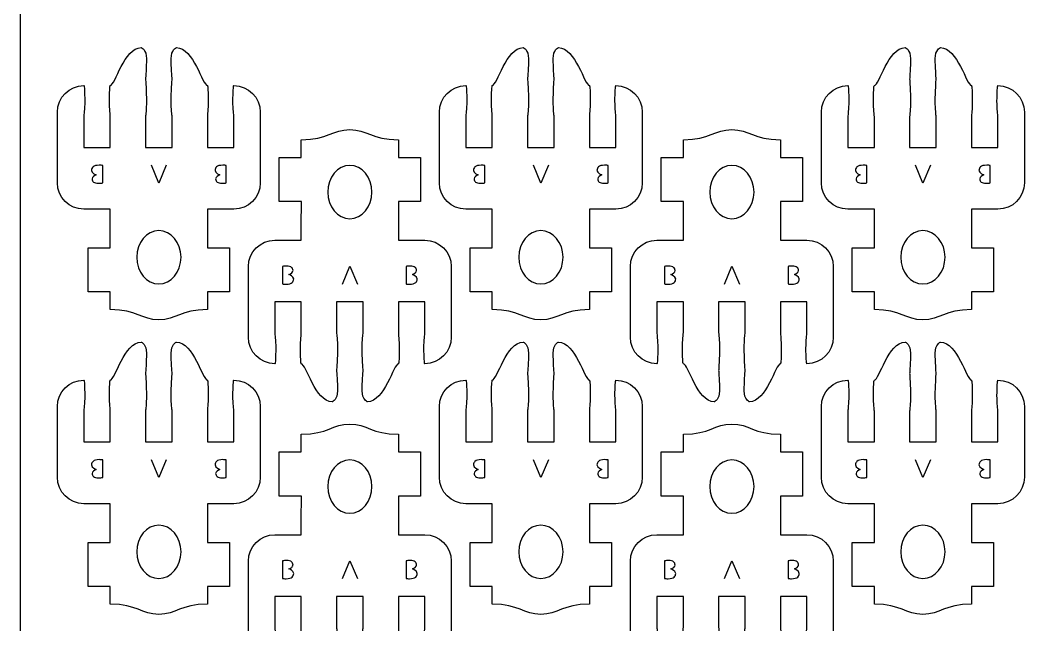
# Model space of a CAD drawing. Extents: x 0 to 300, y 0 to 300.
# Drawn here: x 0 to 114.5, y 50 to 118.5 of the extents above; entities that cross this region are included whole.
import ezdxf

# ---------------------------------------------------------------- set-up
doc = ezdxf.new("R2010")
doc.units = 0
doc.header["$MEASUREMENT"] = 0
doc.layers.add('DEFAULT', color=7, linetype='CONTINUOUS')

msp = doc.modelspace()

# ---------------------------------------------------------------- linework, layer by layer
at = {"layer": 'DEFAULT', "color": 250}
for points in [[(16.56, 102.09), (15.72, 100.07), (14.87, 102.09)], [(59.86, 102.09), (59.02, 100.07), (58.17, 102.09)], [(103.16, 102.09), (102.32, 100.07), (101.47, 102.09)], [(36.52, 88.64), (37.35, 90.66), (38.21, 88.64)], [(79.81, 88.64), (80.65, 90.66), (81.51, 88.64)], [(16.56, 68.72), (15.72, 66.7), (14.87, 68.72)], [(59.86, 68.72), (59.02, 66.7), (58.17, 68.72)], [(103.16, 68.72), (102.32, 66.7), (101.47, 68.72)], [(36.52, 55.27), (37.35, 57.29), (38.21, 55.27)], [(79.81, 55.27), (80.65, 57.29), (81.51, 55.27)]]:
    msp.add_lwpolyline(points, dxfattribs=at)
at = {"layer": 'DEFAULT', "color": 1}
for points, knots in [([(295, 0.1), (198.33, 0.1), (101.67, 0.1), (5, 0.1), (2.25, 0.1), (0, 2.35), (0, 5.1), (0, 101.77), (0, 198.43), (0, 295.1), (0, 297.85), (2.25, 300.1), (5, 300.1), (101.67, 300.1), (198.33, 300.1), (295, 300.1), (297.75, 300.1), (300, 297.85), (300, 295.1), (300, 198.43), (300, 101.77), (300, 5.1), (300, 2.35), (297.75, 0.1), (295, 0.1)], [0, 0, 0, 0, 822.047, 822.047, 822.047, 823.047, 823.047, 823.047, 1645.094, 1645.094, 1645.094, 1646.094, 1646.094, 1646.094, 2468.141, 2468.141, 2468.141, 2469.141, 2469.141, 2469.141, 3291.188, 3291.188, 3291.188, 3292.188, 3292.188, 3292.188, 3292.188]), ([(24.21, 111.12), (24.16, 111.12), (24.11, 110.34), (24.11, 109.37), (24.11, 108.4), (24.21, 107.8), (24.21, 107.62), (24.21, 106.45), (24.21, 105.29), (24.21, 104.12), (23.21, 104.12), (22.21, 104.12), (21.21, 104.12), (21.21, 105.29), (21.21, 106.45), (21.21, 107.62), (21.21, 107.8), (21.31, 108.4), (21.31, 109.37), (21.31, 110.34), (21.27, 111.12), (21.21, 111.12), (20.67, 111.12), (19.65, 115.43), (17.71, 115.43), (17.65, 115.43), (17.11, 115.15), (17.11, 114.18), (17.11, 113.21), (17.21, 112.12), (17.21, 111.87), (17.21, 111.72), (17.11, 110.34), (17.11, 109.37), (17.11, 108.4), (17.21, 107.79), (17.21, 107.62), (17.21, 106.45), (17.21, 105.29), (17.21, 104.12), (16.21, 104.12), (15.21, 104.12), (14.21, 104.12), (14.21, 105.29), (14.21, 106.45), (14.21, 107.62), (14.21, 107.79), (14.31, 108.4), (14.31, 109.37), (14.31, 110.34), (14.21, 111.72), (14.21, 111.87), (14.21, 112.12), (14.31, 113.21), (14.31, 114.18), (14.31, 115.15), (13.77, 115.43), (13.71, 115.43), (11.78, 115.43), (10.75, 111.12), (10.21, 111.12), (10.16, 111.12), (10.11, 110.34), (10.11, 109.37), (10.11, 108.4), (10.21, 107.8), (10.21, 107.62), (10.21, 106.45), (10.21, 105.29), (10.21, 104.12), (9.21, 104.12), (8.21, 104.12), (7.21, 104.12), (7.21, 105.29), (7.21, 106.45), (7.21, 107.62), (7.21, 107.8), (7.31, 108.4), (7.31, 109.37), (7.31, 110.34), (7.27, 111.12), (7.21, 111.12), (5.55, 111.12), (4.21, 109.78), (4.21, 108.12), (4.21, 105.45), (4.21, 102.79), (4.21, 100.12), (4.21, 98.46), (5.55, 97.12), (7.21, 97.12), (8.21, 97.12), (9.21, 97.12), (10.21, 97.12), (10.21, 95.66), (10.21, 94.2), (10.21, 92.74), (9.38, 92.74), (8.55, 92.74), (7.72, 92.74), (7.72, 91.07), (7.72, 89.4), (7.72, 87.74), (8.55, 87.74), (9.38, 87.74), (10.21, 87.74), (10.21, 87.07), (10.21, 86.4), (10.21, 85.74), (13.25, 85.74), (13.74, 84.58), (15.71, 84.58), (17.69, 84.58), (18.17, 85.74), (21.21, 85.74), (21.21, 86.4), (21.21, 87.07), (21.21, 87.74), (22.05, 87.74), (22.88, 87.74), (23.71, 87.74), (23.71, 89.4), (23.71, 91.07), (23.71, 92.74), (22.88, 92.74), (22.04, 92.74), (21.21, 92.74), (21.21, 94.2), (21.21, 95.66), (21.21, 97.12), (22.21, 97.12), (23.21, 97.12), (24.21, 97.12), (25.87, 97.12), (27.21, 98.46), (27.21, 100.12), (27.21, 102.79), (27.21, 105.45), (27.21, 108.12), (27.21, 109.78), (25.87, 111.12), (24.21, 111.12)], [1, 1, 1, 1, 2, 2, 2, 3, 3, 3, 12.92, 12.92, 12.92, 21.42, 21.42, 21.42, 31.34, 31.34, 31.34, 32.34, 32.34, 32.34, 33.34, 33.34, 33.34, 34.34, 34.34, 34.34, 35.34, 35.34, 35.34, 36.34, 36.34, 36.34, 37.34, 37.34, 37.34, 38.34, 38.34, 38.34, 48.26, 48.26, 48.26, 56.76, 56.76, 56.76, 66.68, 66.68, 66.68, 67.68, 67.68, 67.68, 68.68, 68.68, 68.68, 69.68, 69.68, 69.68, 70.68, 70.68, 70.68, 71.68, 71.68, 71.68, 72.68, 72.68, 72.68, 73.68, 73.68, 73.68, 83.6, 83.6, 83.6, 92.11, 92.11, 92.11, 102.03, 102.03, 102.03, 103.03, 103.03, 103.03, 104.03, 104.03, 104.03, 105.03, 105.03, 105.03, 127.709, 127.709, 127.709, 128.709, 128.709, 128.709, 137.219, 137.219, 137.219, 149.649, 149.649, 149.649, 156.729007, 156.729007, 156.729007, 170.909007, 170.909007, 170.909007, 177.989007, 177.989007, 177.989007, 183.659007, 183.659007, 183.659007, 184.659007, 184.659007, 184.659007, 185.659007, 185.659007, 185.659007, 191.329007, 191.329007, 191.329007, 198.419007, 198.419007, 198.419007, 212.589007, 212.589007, 212.589007, 219.689014, 219.689014, 219.689014, 232.099018, 232.099018, 232.099018, 240.599018, 240.599018, 240.599018, 241.599018, 241.599018, 241.599018, 264.27802, 264.27802, 264.27802, 265.27802, 265.27802, 265.27802, 265.27802]), ([(67.51, 111.12), (67.46, 111.12), (67.41, 110.34), (67.41, 109.37), (67.41, 108.4), (67.51, 107.8), (67.51, 107.62), (67.51, 106.45), (67.51, 105.29), (67.51, 104.12), (66.51, 104.12), (65.51, 104.12), (64.51, 104.12), (64.51, 105.29), (64.51, 106.45), (64.51, 107.62), (64.51, 107.8), (64.61, 108.4), (64.61, 109.37), (64.61, 110.34), (64.57, 111.12), (64.51, 111.12), (63.97, 111.12), (62.95, 115.43), (61.01, 115.43), (60.95, 115.43), (60.41, 115.15), (60.41, 114.18), (60.41, 113.21), (60.51, 112.12), (60.51, 111.87), (60.51, 111.72), (60.41, 110.34), (60.41, 109.37), (60.41, 108.4), (60.51, 107.79), (60.51, 107.62), (60.51, 106.45), (60.51, 105.29), (60.51, 104.12), (59.51, 104.12), (58.51, 104.12), (57.51, 104.12), (57.51, 105.29), (57.51, 106.45), (57.51, 107.62), (57.51, 107.79), (57.61, 108.4), (57.61, 109.37), (57.61, 110.34), (57.51, 111.72), (57.51, 111.87), (57.51, 112.12), (57.61, 113.21), (57.61, 114.18), (57.61, 115.15), (57.07, 115.43), (57.01, 115.43), (55.07, 115.43), (54.05, 111.12), (53.51, 111.12), (53.46, 111.12), (53.41, 110.34), (53.41, 109.37), (53.41, 108.4), (53.51, 107.8), (53.51, 107.62), (53.51, 106.45), (53.51, 105.29), (53.51, 104.12), (52.51, 104.12), (51.51, 104.12), (50.51, 104.12), (50.51, 105.29), (50.51, 106.45), (50.51, 107.62), (50.51, 107.8), (50.61, 108.4), (50.61, 109.37), (50.61, 110.34), (50.57, 111.12), (50.51, 111.12), (48.85, 111.12), (47.51, 109.78), (47.51, 108.12), (47.51, 105.45), (47.51, 102.79), (47.51, 100.12), (47.51, 98.46), (48.85, 97.12), (50.51, 97.12), (51.51, 97.12), (52.51, 97.12), (53.51, 97.12), (53.51, 95.66), (53.51, 94.2), (53.51, 92.74), (52.68, 92.74), (51.85, 92.74), (51.01, 92.74), (51.01, 91.07), (51.01, 89.4), (51.01, 87.74), (51.85, 87.74), (52.68, 87.74), (53.51, 87.74), (53.51, 87.07), (53.51, 86.4), (53.51, 85.74), (56.55, 85.74), (57.04, 84.58), (59.01, 84.58), (60.98, 84.58), (61.47, 85.74), (64.51, 85.74), (64.51, 86.4), (64.51, 87.07), (64.51, 87.74), (65.35, 87.74), (66.18, 87.74), (67.01, 87.74), (67.01, 89.4), (67.01, 91.07), (67.01, 92.74), (66.18, 92.74), (65.34, 92.74), (64.51, 92.74), (64.51, 94.2), (64.51, 95.66), (64.51, 97.12), (65.51, 97.12), (66.51, 97.12), (67.51, 97.12), (69.17, 97.12), (70.51, 98.46), (70.51, 100.12), (70.51, 102.79), (70.51, 105.45), (70.51, 108.12), (70.51, 109.78), (69.17, 111.12), (67.51, 111.12)], [1, 1, 1, 1, 2, 2, 2, 3, 3, 3, 12.92, 12.92, 12.92, 21.42, 21.42, 21.42, 31.34, 31.34, 31.34, 32.34, 32.34, 32.34, 33.34, 33.34, 33.34, 34.34, 34.34, 34.34, 35.34, 35.34, 35.34, 36.34, 36.34, 36.34, 37.34, 37.34, 37.34, 38.34, 38.34, 38.34, 48.26, 48.26, 48.26, 56.76, 56.76, 56.76, 66.68, 66.68, 66.68, 67.68, 67.68, 67.68, 68.68, 68.68, 68.68, 69.68, 69.68, 69.68, 70.68, 70.68, 70.68, 71.68, 71.68, 71.68, 72.68, 72.68, 72.68, 73.68, 73.68, 73.68, 83.6, 83.6, 83.6, 92.11, 92.11, 92.11, 102.03, 102.03, 102.03, 103.03, 103.03, 103.03, 104.03, 104.03, 104.03, 105.03, 105.03, 105.03, 127.709, 127.709, 127.709, 128.709, 128.709, 128.709, 137.219, 137.219, 137.219, 149.649, 149.649, 149.649, 156.729007, 156.729007, 156.729007, 170.909007, 170.909007, 170.909007, 177.989007, 177.989007, 177.989007, 183.659007, 183.659007, 183.659007, 184.659007, 184.659007, 184.659007, 185.659007, 185.659007, 185.659007, 191.329007, 191.329007, 191.329007, 198.419007, 198.419007, 198.419007, 212.589007, 212.589007, 212.589007, 219.689014, 219.689014, 219.689014, 232.099018, 232.099018, 232.099018, 240.599018, 240.599018, 240.599018, 241.599018, 241.599018, 241.599018, 264.27802, 264.27802, 264.27802, 265.27802, 265.27802, 265.27802, 265.27802]), ([(110.81, 111.12), (110.76, 111.12), (110.71, 110.34), (110.71, 109.37), (110.71, 108.4), (110.81, 107.8), (110.81, 107.62), (110.81, 106.45), (110.81, 105.29), (110.81, 104.12), (109.81, 104.12), (108.81, 104.12), (107.81, 104.12), (107.81, 105.29), (107.81, 106.45), (107.81, 107.62), (107.81, 107.8), (107.91, 108.4), (107.91, 109.37), (107.91, 110.34), (107.87, 111.12), (107.81, 111.12), (107.27, 111.12), (106.24, 115.43), (104.31, 115.43), (104.25, 115.43), (103.71, 115.15), (103.71, 114.18), (103.71, 113.21), (103.81, 112.12), (103.81, 111.87), (103.81, 111.72), (103.71, 110.34), (103.71, 109.37), (103.71, 108.4), (103.81, 107.79), (103.81, 107.62), (103.81, 106.45), (103.81, 105.29), (103.81, 104.12), (102.81, 104.12), (101.81, 104.12), (100.81, 104.12), (100.81, 105.29), (100.81, 106.45), (100.81, 107.62), (100.81, 107.79), (100.91, 108.4), (100.91, 109.37), (100.91, 110.34), (100.81, 111.72), (100.81, 111.87), (100.81, 112.12), (100.91, 113.21), (100.91, 114.18), (100.91, 115.15), (100.37, 115.43), (100.31, 115.43), (98.37, 115.43), (97.35, 111.12), (96.81, 111.12), (96.75, 111.12), (96.71, 110.34), (96.71, 109.37), (96.71, 108.4), (96.81, 107.8), (96.81, 107.62), (96.81, 106.45), (96.81, 105.29), (96.81, 104.12), (95.81, 104.12), (94.81, 104.12), (93.81, 104.12), (93.81, 105.29), (93.81, 106.45), (93.81, 107.62), (93.81, 107.8), (93.91, 108.4), (93.91, 109.37), (93.91, 110.34), (93.86, 111.12), (93.81, 111.12), (92.15, 111.12), (90.81, 109.78), (90.81, 108.12), (90.81, 105.45), (90.81, 102.79), (90.81, 100.12), (90.81, 98.46), (92.15, 97.12), (93.81, 97.12), (94.81, 97.12), (95.81, 97.12), (96.81, 97.12), (96.81, 95.66), (96.81, 94.2), (96.81, 92.74), (95.98, 92.74), (95.15, 92.74), (94.31, 92.74), (94.31, 91.07), (94.31, 89.4), (94.31, 87.74), (95.15, 87.74), (95.98, 87.74), (96.81, 87.74), (96.81, 87.07), (96.81, 86.4), (96.81, 85.74), (99.85, 85.74), (100.34, 84.58), (102.31, 84.58), (104.28, 84.58), (104.77, 85.74), (107.81, 85.74), (107.81, 86.4), (107.81, 87.07), (107.81, 87.74), (108.64, 87.74), (109.48, 87.74), (110.31, 87.74), (110.31, 89.4), (110.31, 91.07), (110.31, 92.74), (109.48, 92.74), (108.64, 92.74), (107.81, 92.74), (107.81, 94.2), (107.81, 95.66), (107.81, 97.12), (108.81, 97.12), (109.81, 97.12), (110.81, 97.12), (112.47, 97.12), (113.81, 98.46), (113.81, 100.12), (113.81, 102.79), (113.81, 105.45), (113.81, 108.12), (113.81, 109.78), (112.47, 111.12), (110.81, 111.12)], [1, 1, 1, 1, 2, 2, 2, 3, 3, 3, 12.92, 12.92, 12.92, 21.42, 21.42, 21.42, 31.34, 31.34, 31.34, 32.34, 32.34, 32.34, 33.34, 33.34, 33.34, 34.34, 34.34, 34.34, 35.34, 35.34, 35.34, 36.34, 36.34, 36.34, 37.34, 37.34, 37.34, 38.34, 38.34, 38.34, 48.26, 48.26, 48.26, 56.76, 56.76, 56.76, 66.68, 66.68, 66.68, 67.68, 67.68, 67.68, 68.68, 68.68, 68.68, 69.68, 69.68, 69.68, 70.68, 70.68, 70.68, 71.68, 71.68, 71.68, 72.68, 72.68, 72.68, 73.68, 73.68, 73.68, 83.6, 83.6, 83.6, 92.11, 92.11, 92.11, 102.03, 102.03, 102.03, 103.03, 103.03, 103.03, 104.03, 104.03, 104.03, 105.03, 105.03, 105.03, 127.709, 127.709, 127.709, 128.709, 128.709, 128.709, 137.219, 137.219, 137.219, 149.649, 149.649, 149.649, 156.729007, 156.729007, 156.729007, 170.909007, 170.909007, 170.909007, 177.989007, 177.989007, 177.989007, 183.659007, 183.659007, 183.659007, 184.659007, 184.659007, 184.659007, 185.659007, 185.659007, 185.659007, 191.329007, 191.329007, 191.329007, 198.419007, 198.419007, 198.419007, 212.589007, 212.589007, 212.589007, 219.689014, 219.689014, 219.689014, 232.099018, 232.099018, 232.099018, 240.599018, 240.599018, 240.599018, 241.599018, 241.599018, 241.599018, 264.27802, 264.27802, 264.27802, 265.27802, 265.27802, 265.27802, 265.27802]), ([(28.86, 79.61), (28.92, 79.61), (28.96, 80.39), (28.96, 81.36), (28.96, 82.33), (28.86, 82.93), (28.86, 83.11), (28.86, 84.28), (28.86, 85.44), (28.86, 86.61), (29.86, 86.61), (30.86, 86.61), (31.86, 86.61), (31.86, 85.44), (31.86, 84.28), (31.86, 83.11), (31.86, 82.93), (31.76, 82.33), (31.76, 81.36), (31.76, 80.39), (31.81, 79.61), (31.86, 79.61), (32.41, 79.61), (33.43, 75.29), (35.37, 75.29), (35.42, 75.29), (35.96, 75.58), (35.96, 76.55), (35.96, 77.51), (35.86, 78.61), (35.86, 78.86), (35.86, 79), (35.96, 80.39), (35.96, 81.36), (35.96, 82.33), (35.86, 82.94), (35.86, 83.11), (35.86, 84.28), (35.86, 85.44), (35.86, 86.61), (36.86, 86.61), (37.86, 86.61), (38.86, 86.61), (38.86, 85.44), (38.86, 84.28), (38.86, 83.11), (38.86, 82.94), (38.76, 82.33), (38.76, 81.36), (38.76, 80.39), (38.86, 79), (38.86, 78.86), (38.86, 78.61), (38.76, 77.51), (38.76, 76.55), (38.76, 75.58), (39.31, 75.29), (39.36, 75.29), (41.3, 75.29), (42.32, 79.61), (42.86, 79.61), (42.92, 79.61), (42.96, 80.39), (42.96, 81.36), (42.96, 82.33), (42.86, 82.93), (42.86, 83.11), (42.86, 84.28), (42.86, 85.44), (42.86, 86.61), (43.86, 86.61), (44.86, 86.61), (45.86, 86.61), (45.86, 85.44), (45.86, 84.28), (45.86, 83.11), (45.86, 82.93), (45.76, 82.33), (45.76, 81.36), (45.76, 80.39), (45.81, 79.61), (45.86, 79.61), (47.52, 79.61), (48.86, 80.95), (48.86, 82.61), (48.86, 85.27), (48.86, 87.94), (48.86, 90.61), (48.86, 92.27), (47.52, 93.61), (45.86, 93.61), (44.86, 93.61), (43.86, 93.61), (42.86, 93.61), (42.86, 95.07), (42.86, 96.53), (42.86, 97.99), (43.69, 97.99), (44.53, 97.99), (45.36, 97.99), (45.36, 99.66), (45.36, 101.32), (45.36, 102.99), (44.53, 102.99), (43.69, 102.99), (42.86, 102.99), (42.86, 103.66), (42.86, 104.32), (42.86, 104.99), (39.82, 104.99), (39.33, 106.14), (37.36, 106.14), (35.39, 106.14), (34.9, 104.99), (31.86, 104.99), (31.86, 104.32), (31.86, 103.66), (31.86, 102.99), (31.03, 102.99), (30.2, 102.99), (29.36, 102.99), (29.36, 101.32), (29.36, 99.66), (29.36, 97.99), (30.2, 97.99), (31.03, 97.99), (31.87, 97.99), (31.86, 96.53), (31.86, 95.07), (31.86, 93.61), (30.86, 93.61), (29.86, 93.61), (28.86, 93.61), (27.21, 93.61), (25.87, 92.27), (25.87, 90.61), (25.86, 87.94), (25.86, 85.27), (25.86, 82.61), (25.86, 80.95), (27.21, 79.61), (28.86, 79.61)], [1, 1, 1, 1, 2, 2, 2, 3, 3, 3, 12.92, 12.92, 12.92, 21.42, 21.42, 21.42, 31.34, 31.34, 31.34, 32.34, 32.34, 32.34, 33.34, 33.34, 33.34, 34.34, 34.34, 34.34, 35.34, 35.34, 35.34, 36.34, 36.34, 36.34, 37.34, 37.34, 37.34, 38.34, 38.34, 38.34, 48.26, 48.26, 48.26, 56.76, 56.76, 56.76, 66.68, 66.68, 66.68, 67.68, 67.68, 67.68, 68.68, 68.68, 68.68, 69.68, 69.68, 69.68, 70.68, 70.68, 70.68, 71.68, 71.68, 71.68, 72.68, 72.68, 72.68, 73.68, 73.68, 73.68, 83.6, 83.6, 83.6, 92.11, 92.11, 92.11, 102.03, 102.03, 102.03, 103.03, 103.03, 103.03, 104.03, 104.03, 104.03, 105.03, 105.03, 105.03, 127.71, 127.71, 127.71, 128.71, 128.71, 128.71, 137.22, 137.22, 137.22, 149.65, 149.65, 149.65, 156.730007, 156.730007, 156.730007, 170.910007, 170.910007, 170.910007, 177.990007, 177.990007, 177.990007, 183.660007, 183.660007, 183.660007, 184.660007, 184.660007, 184.660007, 185.660007, 185.660007, 185.660007, 191.330007, 191.330007, 191.330007, 198.420007, 198.420007, 198.420007, 212.590007, 212.590007, 212.590007, 219.690014, 219.690014, 219.690014, 232.100018, 232.100018, 232.100018, 240.600018, 240.600018, 240.600018, 241.600018, 241.600018, 241.600018, 264.28002, 264.28002, 264.28002, 265.28002, 265.28002, 265.28002, 265.28002]), ([(72.16, 79.61), (72.22, 79.61), (72.26, 80.39), (72.26, 81.36), (72.26, 82.33), (72.16, 82.93), (72.16, 83.11), (72.16, 84.28), (72.16, 85.44), (72.16, 86.61), (73.16, 86.61), (74.16, 86.61), (75.16, 86.61), (75.16, 85.44), (75.16, 84.28), (75.16, 83.11), (75.16, 82.93), (75.06, 82.33), (75.06, 81.36), (75.06, 80.39), (75.1, 79.61), (75.16, 79.61), (75.7, 79.61), (76.73, 75.29), (78.66, 75.29), (78.72, 75.29), (79.26, 75.58), (79.26, 76.55), (79.26, 77.51), (79.16, 78.61), (79.16, 78.86), (79.16, 79), (79.26, 80.39), (79.26, 81.36), (79.26, 82.33), (79.16, 82.94), (79.16, 83.11), (79.16, 84.28), (79.16, 85.44), (79.16, 86.61), (80.16, 86.61), (81.16, 86.61), (82.16, 86.61), (82.16, 85.44), (82.16, 84.28), (82.16, 83.11), (82.16, 82.94), (82.06, 82.33), (82.06, 81.36), (82.06, 80.39), (82.16, 79), (82.16, 78.86), (82.16, 78.61), (82.06, 77.51), (82.06, 76.55), (82.06, 75.58), (82.6, 75.29), (82.66, 75.29), (84.6, 75.29), (85.62, 79.61), (86.16, 79.61), (86.22, 79.61), (86.26, 80.39), (86.26, 81.36), (86.26, 82.33), (86.16, 82.93), (86.16, 83.11), (86.16, 84.28), (86.16, 85.44), (86.16, 86.61), (87.16, 86.61), (88.16, 86.61), (89.16, 86.61), (89.16, 85.44), (89.16, 84.28), (89.16, 83.11), (89.16, 82.93), (89.06, 82.33), (89.06, 81.36), (89.06, 80.39), (89.11, 79.61), (89.16, 79.61), (90.82, 79.61), (92.16, 80.95), (92.16, 82.61), (92.16, 85.27), (92.16, 87.94), (92.16, 90.61), (92.16, 92.27), (90.82, 93.61), (89.16, 93.61), (88.16, 93.61), (87.16, 93.61), (86.16, 93.61), (86.16, 95.07), (86.16, 96.53), (86.16, 97.99), (86.99, 97.99), (87.83, 97.99), (88.66, 97.99), (88.66, 99.66), (88.66, 101.32), (88.66, 102.99), (87.83, 102.99), (86.99, 102.99), (86.16, 102.99), (86.16, 103.66), (86.16, 104.32), (86.16, 104.99), (83.12, 104.99), (82.63, 106.14), (80.66, 106.14), (78.69, 106.14), (78.2, 104.99), (75.16, 104.99), (75.16, 104.32), (75.16, 103.66), (75.16, 102.99), (74.33, 102.99), (73.49, 102.99), (72.66, 102.99), (72.66, 101.32), (72.66, 99.66), (72.66, 97.99), (73.49, 97.99), (74.33, 97.99), (75.16, 97.99), (75.16, 96.53), (75.16, 95.07), (75.16, 93.61), (74.16, 93.61), (73.16, 93.61), (72.16, 93.61), (70.5, 93.61), (69.16, 92.27), (69.16, 90.61), (69.16, 87.94), (69.16, 85.27), (69.16, 82.61), (69.16, 80.95), (70.5, 79.61), (72.16, 79.61)], [1, 1, 1, 1, 2, 2, 2, 3, 3, 3, 12.92, 12.92, 12.92, 21.42, 21.42, 21.42, 31.34, 31.34, 31.34, 32.34, 32.34, 32.34, 33.34, 33.34, 33.34, 34.34, 34.34, 34.34, 35.34, 35.34, 35.34, 36.34, 36.34, 36.34, 37.34, 37.34, 37.34, 38.34, 38.34, 38.34, 48.26, 48.26, 48.26, 56.76, 56.76, 56.76, 66.68, 66.68, 66.68, 67.68, 67.68, 67.68, 68.68, 68.68, 68.68, 69.68, 69.68, 69.68, 70.68, 70.68, 70.68, 71.68, 71.68, 71.68, 72.68, 72.68, 72.68, 73.68, 73.68, 73.68, 83.6, 83.6, 83.6, 92.11, 92.11, 92.11, 102.03, 102.03, 102.03, 103.03, 103.03, 103.03, 104.03, 104.03, 104.03, 105.03, 105.03, 105.03, 127.71, 127.71, 127.71, 128.71, 128.71, 128.71, 137.22, 137.22, 137.22, 149.65, 149.65, 149.65, 156.730007, 156.730007, 156.730007, 170.910007, 170.910007, 170.910007, 177.990007, 177.990007, 177.990007, 183.660007, 183.660007, 183.660007, 184.660007, 184.660007, 184.660007, 185.660007, 185.660007, 185.660007, 191.330007, 191.330007, 191.330007, 198.420007, 198.420007, 198.420007, 212.590007, 212.590007, 212.590007, 219.690014, 219.690014, 219.690014, 232.100018, 232.100018, 232.100018, 240.600018, 240.600018, 240.600018, 241.600018, 241.600018, 241.600018, 264.28002, 264.28002, 264.28002, 265.28002, 265.28002, 265.28002, 265.28002]), ([(37.36, 102.08), (38.75, 102.08), (39.87, 100.73), (39.87, 99.06), (39.87, 97.39), (38.75, 96.04), (37.36, 96.04), (35.97, 96.04), (34.85, 97.39), (34.85, 99.06), (34.85, 100.73), (35.97, 102.08), (37.36, 102.08)], [1, 1, 1, 1, 2, 2, 2, 3, 3, 3, 4, 4, 4, 5, 5, 5, 5]), ([(80.66, 102.08), (82.05, 102.08), (83.17, 100.73), (83.17, 99.06), (83.17, 97.39), (82.05, 96.04), (80.66, 96.04), (79.27, 96.04), (78.15, 97.39), (78.15, 99.06), (78.15, 100.73), (79.27, 102.08), (80.66, 102.08)], [1, 1, 1, 1, 2, 2, 2, 3, 3, 3, 4, 4, 4, 5, 5, 5, 5]), ([(15.71, 88.65), (14.33, 88.65), (13.2, 90), (13.2, 91.67), (13.2, 93.34), (14.33, 94.69), (15.71, 94.69), (17.1, 94.69), (18.23, 93.34), (18.23, 91.67), (18.23, 90), (17.1, 88.65), (15.71, 88.65)], [1, 1, 1, 1, 2, 2, 2, 3, 3, 3, 4, 4, 4, 5, 5, 5, 5]), ([(59.01, 88.65), (57.63, 88.65), (56.5, 90), (56.5, 91.67), (56.5, 93.34), (57.63, 94.69), (59.01, 94.69), (60.4, 94.69), (61.53, 93.34), (61.53, 91.67), (61.53, 90), (60.4, 88.65), (59.01, 88.65)], [1, 1, 1, 1, 2, 2, 2, 3, 3, 3, 4, 4, 4, 5, 5, 5, 5]), ([(102.31, 88.65), (100.92, 88.65), (99.8, 90), (99.8, 91.67), (99.8, 93.34), (100.92, 94.69), (102.31, 94.69), (103.7, 94.69), (104.83, 93.34), (104.83, 91.67), (104.83, 90), (103.7, 88.65), (102.31, 88.65)], [1, 1, 1, 1, 2, 2, 2, 3, 3, 3, 4, 4, 4, 5, 5, 5, 5]), ([(24.21, 77.75), (24.16, 77.75), (24.11, 76.97), (24.11, 76), (24.11, 75.03), (24.21, 74.43), (24.21, 74.25), (24.21, 73.08), (24.21, 71.92), (24.21, 70.75), (23.21, 70.75), (22.21, 70.75), (21.21, 70.75), (21.21, 71.92), (21.21, 73.08), (21.21, 74.25), (21.21, 74.43), (21.31, 75.03), (21.31, 76), (21.31, 76.97), (21.27, 77.75), (21.21, 77.75), (20.67, 77.75), (19.65, 82.06), (17.71, 82.06), (17.65, 82.06), (17.11, 81.78), (17.11, 80.81), (17.11, 79.85), (17.21, 78.75), (17.21, 78.5), (17.21, 78.36), (17.11, 76.97), (17.11, 76), (17.11, 75.03), (17.21, 74.42), (17.21, 74.25), (17.21, 73.08), (17.21, 71.92), (17.21, 70.75), (16.21, 70.75), (15.21, 70.75), (14.21, 70.75), (14.21, 71.92), (14.21, 73.08), (14.21, 74.25), (14.21, 74.42), (14.31, 75.03), (14.31, 76), (14.31, 76.97), (14.21, 78.36), (14.21, 78.5), (14.21, 78.75), (14.31, 79.85), (14.31, 80.81), (14.31, 81.78), (13.77, 82.06), (13.71, 82.06), (11.78, 82.06), (10.75, 77.75), (10.21, 77.75), (10.16, 77.75), (10.11, 76.97), (10.11, 76), (10.11, 75.03), (10.21, 74.43), (10.21, 74.25), (10.21, 73.08), (10.21, 71.92), (10.21, 70.75), (9.21, 70.75), (8.21, 70.75), (7.21, 70.75), (7.21, 71.92), (7.21, 73.08), (7.21, 74.25), (7.21, 74.43), (7.31, 75.03), (7.31, 76), (7.31, 76.97), (7.27, 77.75), (7.21, 77.75), (5.55, 77.75), (4.21, 76.41), (4.21, 74.75), (4.21, 72.08), (4.21, 69.42), (4.21, 66.75), (4.21, 65.09), (5.55, 63.75), (7.21, 63.75), (8.21, 63.75), (9.21, 63.75), (10.21, 63.75), (10.21, 62.29), (10.21, 60.83), (10.21, 59.37), (9.38, 59.37), (8.55, 59.37), (7.72, 59.37), (7.72, 57.7), (7.72, 56.04), (7.72, 54.37), (8.55, 54.37), (9.38, 54.37), (10.21, 54.37), (10.21, 53.7), (10.21, 53.03), (10.21, 52.37), (13.25, 52.37), (13.74, 51.21), (15.71, 51.21), (17.69, 51.21), (18.17, 52.37), (21.21, 52.37), (21.21, 53.03), (21.21, 53.7), (21.21, 54.37), (22.05, 54.37), (22.88, 54.37), (23.71, 54.37), (23.71, 56.03), (23.71, 57.7), (23.71, 59.37), (22.88, 59.37), (22.04, 59.37), (21.21, 59.37), (21.21, 60.83), (21.21, 62.29), (21.21, 63.75), (22.21, 63.75), (23.21, 63.75), (24.21, 63.75), (25.87, 63.75), (27.21, 65.09), (27.21, 66.75), (27.21, 69.42), (27.21, 72.08), (27.21, 74.75), (27.21, 76.41), (25.87, 77.75), (24.21, 77.75)], [1, 1, 1, 1, 2, 2, 2, 3, 3, 3, 12.92, 12.92, 12.92, 21.42, 21.42, 21.42, 31.34, 31.34, 31.34, 32.34, 32.34, 32.34, 33.34, 33.34, 33.34, 34.34, 34.34, 34.34, 35.34, 35.34, 35.34, 36.34, 36.34, 36.34, 37.34, 37.34, 37.34, 38.34, 38.34, 38.34, 48.26, 48.26, 48.26, 56.76, 56.76, 56.76, 66.68, 66.68, 66.68, 67.68, 67.68, 67.68, 68.68, 68.68, 68.68, 69.68, 69.68, 69.68, 70.68, 70.68, 70.68, 71.68, 71.68, 71.68, 72.68, 72.68, 72.68, 73.68, 73.68, 73.68, 83.6, 83.6, 83.6, 92.11, 92.11, 92.11, 102.03, 102.03, 102.03, 103.03, 103.03, 103.03, 104.03, 104.03, 104.03, 105.03, 105.03, 105.03, 127.709, 127.709, 127.709, 128.709, 128.709, 128.709, 137.219, 137.219, 137.219, 149.649, 149.649, 149.649, 156.729007, 156.729007, 156.729007, 170.909007, 170.909007, 170.909007, 177.989007, 177.989007, 177.989007, 183.659007, 183.659007, 183.659007, 184.659007, 184.659007, 184.659007, 185.659007, 185.659007, 185.659007, 191.329007, 191.329007, 191.329007, 198.419007, 198.419007, 198.419007, 212.589007, 212.589007, 212.589007, 219.689014, 219.689014, 219.689014, 232.099018, 232.099018, 232.099018, 240.599018, 240.599018, 240.599018, 241.599018, 241.599018, 241.599018, 264.27802, 264.27802, 264.27802, 265.27802, 265.27802, 265.27802, 265.27802]), ([(67.51, 77.75), (67.46, 77.75), (67.41, 76.97), (67.41, 76), (67.41, 75.03), (67.51, 74.43), (67.51, 74.25), (67.51, 73.08), (67.51, 71.92), (67.51, 70.75), (66.51, 70.75), (65.51, 70.75), (64.51, 70.75), (64.51, 71.92), (64.51, 73.08), (64.51, 74.25), (64.51, 74.43), (64.61, 75.03), (64.61, 76), (64.61, 76.97), (64.57, 77.75), (64.51, 77.75), (63.97, 77.75), (62.95, 82.06), (61.01, 82.06), (60.95, 82.06), (60.41, 81.78), (60.41, 80.81), (60.41, 79.85), (60.51, 78.75), (60.51, 78.5), (60.51, 78.36), (60.41, 76.97), (60.41, 76), (60.41, 75.03), (60.51, 74.42), (60.51, 74.25), (60.51, 73.08), (60.51, 71.92), (60.51, 70.75), (59.51, 70.75), (58.51, 70.75), (57.51, 70.75), (57.51, 71.92), (57.51, 73.08), (57.51, 74.25), (57.51, 74.42), (57.61, 75.03), (57.61, 76), (57.61, 76.97), (57.51, 78.36), (57.51, 78.5), (57.51, 78.75), (57.61, 79.85), (57.61, 80.81), (57.61, 81.78), (57.07, 82.06), (57.01, 82.06), (55.07, 82.06), (54.05, 77.75), (53.51, 77.75), (53.46, 77.75), (53.41, 76.97), (53.41, 76), (53.41, 75.03), (53.51, 74.43), (53.51, 74.25), (53.51, 73.08), (53.51, 71.92), (53.51, 70.75), (52.51, 70.75), (51.51, 70.75), (50.51, 70.75), (50.51, 71.92), (50.51, 73.08), (50.51, 74.25), (50.51, 74.43), (50.61, 75.03), (50.61, 76), (50.61, 76.97), (50.57, 77.75), (50.51, 77.75), (48.85, 77.75), (47.51, 76.41), (47.51, 74.75), (47.51, 72.08), (47.51, 69.42), (47.51, 66.75), (47.51, 65.09), (48.85, 63.75), (50.51, 63.75), (51.51, 63.75), (52.51, 63.75), (53.51, 63.75), (53.51, 62.29), (53.51, 60.83), (53.51, 59.37), (52.68, 59.37), (51.85, 59.37), (51.01, 59.37), (51.01, 57.7), (51.01, 56.04), (51.01, 54.37), (51.85, 54.37), (52.68, 54.37), (53.51, 54.37), (53.51, 53.7), (53.51, 53.03), (53.51, 52.37), (56.55, 52.37), (57.04, 51.21), (59.01, 51.21), (60.98, 51.21), (61.47, 52.37), (64.51, 52.37), (64.51, 53.03), (64.51, 53.7), (64.51, 54.37), (65.35, 54.37), (66.18, 54.37), (67.01, 54.37), (67.01, 56.03), (67.01, 57.7), (67.01, 59.37), (66.18, 59.37), (65.34, 59.37), (64.51, 59.37), (64.51, 60.83), (64.51, 62.29), (64.51, 63.75), (65.51, 63.75), (66.51, 63.75), (67.51, 63.75), (69.17, 63.75), (70.51, 65.09), (70.51, 66.75), (70.51, 69.42), (70.51, 72.08), (70.51, 74.75), (70.51, 76.41), (69.17, 77.75), (67.51, 77.75)], [1, 1, 1, 1, 2, 2, 2, 3, 3, 3, 12.92, 12.92, 12.92, 21.42, 21.42, 21.42, 31.34, 31.34, 31.34, 32.34, 32.34, 32.34, 33.34, 33.34, 33.34, 34.34, 34.34, 34.34, 35.34, 35.34, 35.34, 36.34, 36.34, 36.34, 37.34, 37.34, 37.34, 38.34, 38.34, 38.34, 48.26, 48.26, 48.26, 56.76, 56.76, 56.76, 66.68, 66.68, 66.68, 67.68, 67.68, 67.68, 68.68, 68.68, 68.68, 69.68, 69.68, 69.68, 70.68, 70.68, 70.68, 71.68, 71.68, 71.68, 72.68, 72.68, 72.68, 73.68, 73.68, 73.68, 83.6, 83.6, 83.6, 92.11, 92.11, 92.11, 102.03, 102.03, 102.03, 103.03, 103.03, 103.03, 104.03, 104.03, 104.03, 105.03, 105.03, 105.03, 127.709, 127.709, 127.709, 128.709, 128.709, 128.709, 137.219, 137.219, 137.219, 149.649, 149.649, 149.649, 156.729007, 156.729007, 156.729007, 170.909007, 170.909007, 170.909007, 177.989007, 177.989007, 177.989007, 183.659007, 183.659007, 183.659007, 184.659007, 184.659007, 184.659007, 185.659007, 185.659007, 185.659007, 191.329007, 191.329007, 191.329007, 198.419007, 198.419007, 198.419007, 212.589007, 212.589007, 212.589007, 219.689014, 219.689014, 219.689014, 232.099018, 232.099018, 232.099018, 240.599018, 240.599018, 240.599018, 241.599018, 241.599018, 241.599018, 264.27802, 264.27802, 264.27802, 265.27802, 265.27802, 265.27802, 265.27802]), ([(110.81, 77.75), (110.76, 77.75), (110.71, 76.97), (110.71, 76), (110.71, 75.03), (110.81, 74.43), (110.81, 74.25), (110.81, 73.08), (110.81, 71.92), (110.81, 70.75), (109.81, 70.75), (108.81, 70.75), (107.81, 70.75), (107.81, 71.92), (107.81, 73.08), (107.81, 74.25), (107.81, 74.43), (107.91, 75.03), (107.91, 76), (107.91, 76.97), (107.87, 77.75), (107.81, 77.75), (107.27, 77.75), (106.24, 82.06), (104.31, 82.06), (104.25, 82.06), (103.71, 81.78), (103.71, 80.81), (103.71, 79.85), (103.81, 78.75), (103.81, 78.5), (103.81, 78.36), (103.71, 76.97), (103.71, 76), (103.71, 75.03), (103.81, 74.42), (103.81, 74.25), (103.81, 73.08), (103.81, 71.92), (103.81, 70.75), (102.81, 70.75), (101.81, 70.75), (100.81, 70.75), (100.81, 71.92), (100.81, 73.08), (100.81, 74.25), (100.81, 74.42), (100.91, 75.03), (100.91, 76), (100.91, 76.97), (100.81, 78.36), (100.81, 78.5), (100.81, 78.75), (100.91, 79.85), (100.91, 80.81), (100.91, 81.78), (100.37, 82.06), (100.31, 82.06), (98.37, 82.06), (97.35, 77.75), (96.81, 77.75), (96.75, 77.75), (96.71, 76.97), (96.71, 76), (96.71, 75.03), (96.81, 74.43), (96.81, 74.25), (96.81, 73.08), (96.81, 71.92), (96.81, 70.75), (95.81, 70.75), (94.81, 70.75), (93.81, 70.75), (93.81, 71.92), (93.81, 73.08), (93.81, 74.25), (93.81, 74.43), (93.91, 75.03), (93.91, 76), (93.91, 76.97), (93.86, 77.75), (93.81, 77.75), (92.15, 77.75), (90.81, 76.41), (90.81, 74.75), (90.81, 72.08), (90.81, 69.42), (90.81, 66.75), (90.81, 65.09), (92.15, 63.75), (93.81, 63.75), (94.81, 63.75), (95.81, 63.75), (96.81, 63.75), (96.81, 62.29), (96.81, 60.83), (96.81, 59.37), (95.98, 59.37), (95.15, 59.37), (94.31, 59.37), (94.31, 57.7), (94.31, 56.04), (94.31, 54.37), (95.15, 54.37), (95.98, 54.37), (96.81, 54.37), (96.81, 53.7), (96.81, 53.03), (96.81, 52.37), (99.85, 52.37), (100.34, 51.21), (102.31, 51.21), (104.28, 51.21), (104.77, 52.37), (107.81, 52.37), (107.81, 53.03), (107.81, 53.7), (107.81, 54.37), (108.64, 54.37), (109.48, 54.37), (110.31, 54.37), (110.31, 56.03), (110.31, 57.7), (110.31, 59.37), (109.48, 59.37), (108.64, 59.37), (107.81, 59.37), (107.81, 60.83), (107.81, 62.29), (107.81, 63.75), (108.81, 63.75), (109.81, 63.75), (110.81, 63.75), (112.47, 63.75), (113.81, 65.09), (113.81, 66.75), (113.81, 69.42), (113.81, 72.08), (113.81, 74.75), (113.81, 76.41), (112.47, 77.75), (110.81, 77.75)], [1, 1, 1, 1, 2, 2, 2, 3, 3, 3, 12.92, 12.92, 12.92, 21.42, 21.42, 21.42, 31.34, 31.34, 31.34, 32.34, 32.34, 32.34, 33.34, 33.34, 33.34, 34.34, 34.34, 34.34, 35.34, 35.34, 35.34, 36.34, 36.34, 36.34, 37.34, 37.34, 37.34, 38.34, 38.34, 38.34, 48.26, 48.26, 48.26, 56.76, 56.76, 56.76, 66.68, 66.68, 66.68, 67.68, 67.68, 67.68, 68.68, 68.68, 68.68, 69.68, 69.68, 69.68, 70.68, 70.68, 70.68, 71.68, 71.68, 71.68, 72.68, 72.68, 72.68, 73.68, 73.68, 73.68, 83.6, 83.6, 83.6, 92.11, 92.11, 92.11, 102.03, 102.03, 102.03, 103.03, 103.03, 103.03, 104.03, 104.03, 104.03, 105.03, 105.03, 105.03, 127.709, 127.709, 127.709, 128.709, 128.709, 128.709, 137.219, 137.219, 137.219, 149.649, 149.649, 149.649, 156.729007, 156.729007, 156.729007, 170.909007, 170.909007, 170.909007, 177.989007, 177.989007, 177.989007, 183.659007, 183.659007, 183.659007, 184.659007, 184.659007, 184.659007, 185.659007, 185.659007, 185.659007, 191.329007, 191.329007, 191.329007, 198.419007, 198.419007, 198.419007, 212.589007, 212.589007, 212.589007, 219.689014, 219.689014, 219.689014, 232.099018, 232.099018, 232.099018, 240.599018, 240.599018, 240.599018, 241.599018, 241.599018, 241.599018, 264.27802, 264.27802, 264.27802, 265.27802, 265.27802, 265.27802, 265.27802]), ([(28.86, 46.24), (28.92, 46.24), (28.96, 47.02), (28.96, 47.99), (28.96, 48.96), (28.86, 49.56), (28.86, 49.74), (28.86, 50.91), (28.86, 52.07), (28.86, 53.24), (29.86, 53.24), (30.86, 53.24), (31.86, 53.24), (31.86, 52.07), (31.86, 50.91), (31.86, 49.74), (31.86, 49.56), (31.76, 48.96), (31.76, 47.99), (31.76, 47.02), (31.81, 46.24), (31.86, 46.24), (32.41, 46.24), (33.43, 41.93), (35.37, 41.93), (35.42, 41.93), (35.96, 42.21), (35.96, 43.18), (35.96, 44.15), (35.86, 45.24), (35.86, 45.49), (35.86, 45.64), (35.96, 47.02), (35.96, 47.99), (35.96, 48.96), (35.86, 49.57), (35.86, 49.74), (35.86, 50.91), (35.86, 52.07), (35.86, 53.24), (36.86, 53.24), (37.86, 53.24), (38.86, 53.24), (38.86, 52.07), (38.86, 50.91), (38.86, 49.74), (38.86, 49.57), (38.76, 48.96), (38.76, 47.99), (38.76, 47.02), (38.86, 45.64), (38.86, 45.49), (38.86, 45.24), (38.76, 44.15), (38.76, 43.18), (38.76, 42.21), (39.31, 41.93), (39.36, 41.93), (41.3, 41.93), (42.32, 46.24), (42.86, 46.24), (42.92, 46.24), (42.96, 47.02), (42.96, 47.99), (42.96, 48.96), (42.86, 49.56), (42.86, 49.74), (42.86, 50.91), (42.86, 52.07), (42.86, 53.24), (43.86, 53.24), (44.86, 53.24), (45.86, 53.24), (45.86, 52.07), (45.86, 50.91), (45.86, 49.74), (45.86, 49.56), (45.76, 48.96), (45.76, 47.99), (45.76, 47.02), (45.81, 46.24), (45.86, 46.24), (47.52, 46.24), (48.86, 47.58), (48.86, 49.24), (48.86, 51.91), (48.86, 54.57), (48.86, 57.24), (48.86, 58.9), (47.52, 60.24), (45.86, 60.24), (44.86, 60.24), (43.86, 60.24), (42.86, 60.24), (42.86, 61.7), (42.86, 63.16), (42.86, 64.62), (43.69, 64.62), (44.53, 64.62), (45.36, 64.62), (45.36, 66.29), (45.36, 67.95), (45.36, 69.62), (44.53, 69.62), (43.69, 69.62), (42.86, 69.62), (42.86, 70.29), (42.86, 70.96), (42.86, 71.62), (39.82, 71.62), (39.33, 72.78), (37.36, 72.78), (35.39, 72.78), (34.9, 71.62), (31.86, 71.62), (31.86, 70.96), (31.86, 70.29), (31.86, 69.62), (31.03, 69.62), (30.2, 69.62), (29.36, 69.62), (29.36, 67.96), (29.36, 66.29), (29.36, 64.62), (30.2, 64.62), (31.03, 64.62), (31.87, 64.62), (31.86, 63.16), (31.86, 61.7), (31.86, 60.24), (30.86, 60.24), (29.86, 60.24), (28.86, 60.24), (27.21, 60.24), (25.87, 58.9), (25.87, 57.24), (25.86, 54.57), (25.86, 51.91), (25.86, 49.24), (25.86, 47.58), (27.21, 46.24), (28.86, 46.24)], [1, 1, 1, 1, 2, 2, 2, 3, 3, 3, 12.92, 12.92, 12.92, 21.42, 21.42, 21.42, 31.34, 31.34, 31.34, 32.34, 32.34, 32.34, 33.34, 33.34, 33.34, 34.34, 34.34, 34.34, 35.34, 35.34, 35.34, 36.34, 36.34, 36.34, 37.34, 37.34, 37.34, 38.34, 38.34, 38.34, 48.26, 48.26, 48.26, 56.76, 56.76, 56.76, 66.68, 66.68, 66.68, 67.68, 67.68, 67.68, 68.68, 68.68, 68.68, 69.68, 69.68, 69.68, 70.68, 70.68, 70.68, 71.68, 71.68, 71.68, 72.68, 72.68, 72.68, 73.68, 73.68, 73.68, 83.6, 83.6, 83.6, 92.11, 92.11, 92.11, 102.03, 102.03, 102.03, 103.03, 103.03, 103.03, 104.03, 104.03, 104.03, 105.03, 105.03, 105.03, 127.709, 127.709, 127.709, 128.709, 128.709, 128.709, 137.219, 137.219, 137.219, 149.649, 149.649, 149.649, 156.729007, 156.729007, 156.729007, 170.909007, 170.909007, 170.909007, 177.989007, 177.989007, 177.989007, 183.659007, 183.659007, 183.659007, 184.659007, 184.659007, 184.659007, 185.659007, 185.659007, 185.659007, 191.329007, 191.329007, 191.329007, 198.419007, 198.419007, 198.419007, 212.589007, 212.589007, 212.589007, 219.689014, 219.689014, 219.689014, 232.099018, 232.099018, 232.099018, 240.599018, 240.599018, 240.599018, 241.599018, 241.599018, 241.599018, 264.27802, 264.27802, 264.27802, 265.27802, 265.27802, 265.27802, 265.27802]), ([(72.16, 46.24), (72.22, 46.24), (72.26, 47.02), (72.26, 47.99), (72.26, 48.96), (72.16, 49.56), (72.16, 49.74), (72.16, 50.91), (72.16, 52.07), (72.16, 53.24), (73.16, 53.24), (74.16, 53.24), (75.16, 53.24), (75.16, 52.07), (75.16, 50.91), (75.16, 49.74), (75.16, 49.56), (75.06, 48.96), (75.06, 47.99), (75.06, 47.02), (75.1, 46.24), (75.16, 46.24), (75.7, 46.24), (76.73, 41.93), (78.66, 41.93), (78.72, 41.93), (79.26, 42.21), (79.26, 43.18), (79.26, 44.15), (79.16, 45.24), (79.16, 45.49), (79.16, 45.64), (79.26, 47.02), (79.26, 47.99), (79.26, 48.96), (79.16, 49.57), (79.16, 49.74), (79.16, 50.91), (79.16, 52.07), (79.16, 53.24), (80.16, 53.24), (81.16, 53.24), (82.16, 53.24), (82.16, 52.07), (82.16, 50.91), (82.16, 49.74), (82.16, 49.57), (82.06, 48.96), (82.06, 47.99), (82.06, 47.02), (82.16, 45.64), (82.16, 45.49), (82.16, 45.24), (82.06, 44.15), (82.06, 43.18), (82.06, 42.21), (82.6, 41.93), (82.66, 41.93), (84.6, 41.93), (85.62, 46.24), (86.16, 46.24), (86.22, 46.24), (86.26, 47.02), (86.26, 47.99), (86.26, 48.96), (86.16, 49.56), (86.16, 49.74), (86.16, 50.91), (86.16, 52.07), (86.16, 53.24), (87.16, 53.24), (88.16, 53.24), (89.16, 53.24), (89.16, 52.07), (89.16, 50.91), (89.16, 49.74), (89.16, 49.56), (89.06, 48.96), (89.06, 47.99), (89.06, 47.02), (89.11, 46.24), (89.16, 46.24), (90.82, 46.24), (92.16, 47.58), (92.16, 49.24), (92.16, 51.91), (92.16, 54.57), (92.16, 57.24), (92.16, 58.9), (90.82, 60.24), (89.16, 60.24), (88.16, 60.24), (87.16, 60.24), (86.16, 60.24), (86.16, 61.7), (86.16, 63.16), (86.16, 64.62), (86.99, 64.62), (87.83, 64.62), (88.66, 64.62), (88.66, 66.29), (88.66, 67.95), (88.66, 69.62), (87.83, 69.62), (86.99, 69.62), (86.16, 69.62), (86.16, 70.29), (86.16, 70.96), (86.16, 71.62), (83.12, 71.62), (82.63, 72.78), (80.66, 72.78), (78.69, 72.78), (78.2, 71.62), (75.16, 71.62), (75.16, 70.96), (75.16, 70.29), (75.16, 69.62), (74.33, 69.62), (73.49, 69.62), (72.66, 69.62), (72.66, 67.96), (72.66, 66.29), (72.66, 64.62), (73.49, 64.62), (74.33, 64.62), (75.16, 64.62), (75.16, 63.16), (75.16, 61.7), (75.16, 60.24), (74.16, 60.24), (73.16, 60.24), (72.16, 60.24), (70.5, 60.24), (69.16, 58.9), (69.16, 57.24), (69.16, 54.57), (69.16, 51.91), (69.16, 49.24), (69.16, 47.58), (70.5, 46.24), (72.16, 46.24)], [1, 1, 1, 1, 2, 2, 2, 3, 3, 3, 12.92, 12.92, 12.92, 21.42, 21.42, 21.42, 31.34, 31.34, 31.34, 32.34, 32.34, 32.34, 33.34, 33.34, 33.34, 34.34, 34.34, 34.34, 35.34, 35.34, 35.34, 36.34, 36.34, 36.34, 37.34, 37.34, 37.34, 38.34, 38.34, 38.34, 48.26, 48.26, 48.26, 56.76, 56.76, 56.76, 66.68, 66.68, 66.68, 67.68, 67.68, 67.68, 68.68, 68.68, 68.68, 69.68, 69.68, 69.68, 70.68, 70.68, 70.68, 71.68, 71.68, 71.68, 72.68, 72.68, 72.68, 73.68, 73.68, 73.68, 83.6, 83.6, 83.6, 92.11, 92.11, 92.11, 102.03, 102.03, 102.03, 103.03, 103.03, 103.03, 104.03, 104.03, 104.03, 105.03, 105.03, 105.03, 127.709, 127.709, 127.709, 128.709, 128.709, 128.709, 137.219, 137.219, 137.219, 149.649, 149.649, 149.649, 156.729007, 156.729007, 156.729007, 170.909007, 170.909007, 170.909007, 177.989007, 177.989007, 177.989007, 183.659007, 183.659007, 183.659007, 184.659007, 184.659007, 184.659007, 185.659007, 185.659007, 185.659007, 191.329007, 191.329007, 191.329007, 198.419007, 198.419007, 198.419007, 212.589007, 212.589007, 212.589007, 219.689014, 219.689014, 219.689014, 232.099018, 232.099018, 232.099018, 240.599018, 240.599018, 240.599018, 241.599018, 241.599018, 241.599018, 264.27802, 264.27802, 264.27802, 265.27802, 265.27802, 265.27802, 265.27802]), ([(37.36, 68.71), (38.75, 68.71), (39.87, 67.36), (39.87, 65.69), (39.87, 64.02), (38.75, 62.67), (37.36, 62.67), (35.97, 62.67), (34.85, 64.02), (34.85, 65.69), (34.85, 67.36), (35.97, 68.71), (37.36, 68.71)], [1, 1, 1, 1, 2, 2, 2, 3, 3, 3, 4, 4, 4, 5, 5, 5, 5]), ([(80.66, 68.71), (82.05, 68.71), (83.17, 67.36), (83.17, 65.69), (83.17, 64.02), (82.05, 62.67), (80.66, 62.67), (79.27, 62.67), (78.15, 64.02), (78.15, 65.69), (78.15, 67.36), (79.27, 68.71), (80.66, 68.71)], [1, 1, 1, 1, 2, 2, 2, 3, 3, 3, 4, 4, 4, 5, 5, 5, 5]), ([(15.71, 55.28), (14.33, 55.28), (13.2, 56.63), (13.2, 58.3), (13.2, 59.97), (14.33, 61.32), (15.71, 61.32), (17.1, 61.32), (18.23, 59.97), (18.23, 58.3), (18.23, 56.63), (17.1, 55.28), (15.71, 55.28)], [1, 1, 1, 1, 2, 2, 2, 3, 3, 3, 4, 4, 4, 5, 5, 5, 5]), ([(59.01, 55.28), (57.63, 55.28), (56.5, 56.63), (56.5, 58.3), (56.5, 59.97), (57.63, 61.32), (59.01, 61.32), (60.4, 61.32), (61.53, 59.97), (61.53, 58.3), (61.53, 56.63), (60.4, 55.28), (59.01, 55.28)], [1, 1, 1, 1, 2, 2, 2, 3, 3, 3, 4, 4, 4, 5, 5, 5, 5]), ([(102.31, 55.28), (100.92, 55.28), (99.8, 56.63), (99.8, 58.3), (99.8, 59.97), (100.92, 61.32), (102.31, 61.32), (103.7, 61.32), (104.83, 59.97), (104.83, 58.3), (104.83, 56.63), (103.7, 55.28), (102.31, 55.28)], [1, 1, 1, 1, 2, 2, 2, 3, 3, 3, 4, 4, 4, 5, 5, 5, 5])]:
    msp.add_open_spline(points, degree=3, knots=knots, dxfattribs=at)
at = {"layer": 'DEFAULT', "color": 250}
for points in [[(9.35, 100.09), (9.23, 100.07), (9.05, 100.05), (8.87, 100.05), (8.61, 100.05), (8.44, 100.1), (8.32, 100.2), (8.21, 100.28), (8.15, 100.4), (8.15, 100.55), (8.15, 100.75), (8.41, 100.92), (8.62, 101), (8.62, 101), (8.07, 101.21), (8.07, 101.51), (8.07, 101.69), (8.14, 101.82), (8.25, 101.92), (8.39, 102.04), (8.61, 102.1), (8.94, 102.1), (9.12, 102.1), (9.26, 102.09), (9.35, 102.08), (9.35, 101.42), (9.35, 100.76), (9.35, 100.09)], [(23.35, 100.09), (23.24, 100.07), (23.06, 100.05), (22.87, 100.05), (22.61, 100.05), (22.44, 100.1), (22.32, 100.2), (22.21, 100.28), (22.15, 100.4), (22.15, 100.55), (22.15, 100.75), (22.41, 100.92), (22.62, 101), (22.62, 101), (22.08, 101.21), (22.08, 101.51), (22.08, 101.69), (22.14, 101.82), (22.25, 101.92), (22.39, 102.04), (22.62, 102.1), (22.95, 102.1), (23.13, 102.1), (23.26, 102.09), (23.35, 102.08), (23.35, 101.42), (23.35, 100.76), (23.35, 100.09)], [(52.65, 100.09), (52.53, 100.07), (52.35, 100.05), (52.17, 100.05), (51.91, 100.05), (51.74, 100.1), (51.62, 100.2), (51.51, 100.28), (51.45, 100.4), (51.45, 100.55), (51.45, 100.75), (51.7, 100.92), (51.92, 101), (51.92, 101), (51.37, 101.21), (51.37, 101.51), (51.37, 101.69), (51.44, 101.82), (51.54, 101.92), (51.68, 102.04), (51.91, 102.1), (52.24, 102.1), (52.42, 102.1), (52.56, 102.09), (52.65, 102.08), (52.65, 101.42), (52.65, 100.76), (52.65, 100.09)], [(66.65, 100.09), (66.53, 100.07), (66.35, 100.05), (66.17, 100.05), (65.91, 100.05), (65.74, 100.1), (65.62, 100.2), (65.51, 100.28), (65.45, 100.4), (65.45, 100.55), (65.45, 100.75), (65.71, 100.92), (65.92, 101), (65.92, 101), (65.37, 101.21), (65.37, 101.51), (65.37, 101.69), (65.44, 101.82), (65.55, 101.92), (65.69, 102.04), (65.91, 102.1), (66.24, 102.1), (66.42, 102.1), (66.56, 102.09), (66.65, 102.08), (66.65, 101.42), (66.65, 100.76), (66.65, 100.09)], [(95.95, 100.09), (95.83, 100.07), (95.65, 100.05), (95.47, 100.05), (95.21, 100.05), (95.04, 100.1), (94.91, 100.2), (94.81, 100.28), (94.75, 100.4), (94.75, 100.55), (94.75, 100.75), (95, 100.92), (95.22, 101), (95.22, 101), (94.67, 101.21), (94.67, 101.51), (94.67, 101.69), (94.74, 101.82), (94.84, 101.92), (94.98, 102.04), (95.21, 102.1), (95.54, 102.1), (95.72, 102.1), (95.86, 102.09), (95.95, 102.08), (95.95, 101.42), (95.95, 100.76), (95.95, 100.09)], [(109.95, 100.09), (109.83, 100.07), (109.65, 100.05), (109.47, 100.05), (109.21, 100.05), (109.04, 100.1), (108.92, 100.2), (108.81, 100.28), (108.75, 100.4), (108.75, 100.55), (108.75, 100.75), (109, 100.92), (109.22, 101), (109.22, 101), (108.67, 101.21), (108.67, 101.51), (108.67, 101.69), (108.74, 101.82), (108.84, 101.92), (108.98, 102.04), (109.21, 102.1), (109.54, 102.1), (109.72, 102.1), (109.86, 102.09), (109.95, 102.08), (109.95, 101.42), (109.95, 100.76), (109.95, 100.09)], [(29.73, 90.64), (29.84, 90.66), (30.02, 90.68), (30.2, 90.68), (30.46, 90.68), (30.63, 90.63), (30.76, 90.53), (30.86, 90.45), (30.92, 90.33), (30.92, 90.17), (30.92, 89.98), (30.67, 89.81), (30.46, 89.73), (30.46, 89.73), (31, 89.52), (31, 89.22), (31, 89.04), (30.93, 88.91), (30.83, 88.81), (30.69, 88.68), (30.46, 88.62), (30.13, 88.62), (29.95, 88.62), (29.81, 88.64), (29.73, 88.65), (29.73, 89.31), (29.73, 89.97), (29.73, 90.64)], [(43.73, 90.64), (43.84, 90.66), (44.02, 90.68), (44.2, 90.68), (44.46, 90.68), (44.63, 90.63), (44.76, 90.53), (44.86, 90.45), (44.93, 90.33), (44.93, 90.17), (44.93, 89.98), (44.67, 89.81), (44.46, 89.73), (44.46, 89.73), (45, 89.52), (45, 89.22), (45, 89.04), (44.93, 88.91), (44.83, 88.81), (44.69, 88.68), (44.46, 88.62), (44.13, 88.62), (43.95, 88.62), (43.81, 88.64), (43.73, 88.65), (43.73, 89.31), (43.73, 89.97), (43.73, 90.64)], [(73.02, 90.64), (73.14, 90.66), (73.32, 90.68), (73.5, 90.68), (73.76, 90.68), (73.93, 90.63), (74.06, 90.53), (74.16, 90.45), (74.22, 90.33), (74.22, 90.17), (74.22, 89.98), (73.97, 89.81), (73.75, 89.73), (73.75, 89.73), (74.3, 89.52), (74.3, 89.22), (74.3, 89.04), (74.23, 88.91), (74.13, 88.81), (73.99, 88.68), (73.76, 88.62), (73.43, 88.62), (73.25, 88.62), (73.11, 88.64), (73.02, 88.65), (73.02, 89.31), (73.02, 89.97), (73.02, 90.64)], [(87.03, 90.64), (87.14, 90.66), (87.32, 90.68), (87.5, 90.68), (87.76, 90.68), (87.93, 90.63), (88.06, 90.53), (88.16, 90.45), (88.22, 90.33), (88.22, 90.17), (88.22, 89.98), (87.97, 89.81), (87.76, 89.73), (87.76, 89.73), (88.3, 89.52), (88.3, 89.22), (88.3, 89.04), (88.23, 88.91), (88.13, 88.81), (87.99, 88.68), (87.76, 88.62), (87.43, 88.62), (87.25, 88.62), (87.11, 88.64), (87.03, 88.65), (87.03, 89.31), (87.03, 89.97), (87.03, 90.64)], [(9.35, 66.72), (9.23, 66.7), (9.05, 66.68), (8.87, 66.68), (8.61, 66.68), (8.44, 66.73), (8.32, 66.83), (8.21, 66.91), (8.15, 67.03), (8.15, 67.19), (8.15, 67.38), (8.41, 67.55), (8.62, 67.63), (8.62, 67.63), (8.07, 67.84), (8.07, 68.14), (8.07, 68.32), (8.14, 68.45), (8.25, 68.55), (8.39, 68.68), (8.61, 68.74), (8.94, 68.74), (9.12, 68.74), (9.26, 68.72), (9.35, 68.71), (9.35, 68.05), (9.35, 67.39), (9.35, 66.72)], [(23.35, 66.72), (23.24, 66.7), (23.06, 66.68), (22.87, 66.68), (22.61, 66.68), (22.44, 66.73), (22.32, 66.83), (22.21, 66.91), (22.15, 67.03), (22.15, 67.19), (22.15, 67.38), (22.41, 67.55), (22.62, 67.63), (22.62, 67.63), (22.08, 67.84), (22.08, 68.14), (22.08, 68.32), (22.14, 68.45), (22.25, 68.55), (22.39, 68.68), (22.62, 68.74), (22.95, 68.74), (23.13, 68.74), (23.26, 68.72), (23.35, 68.71), (23.35, 68.05), (23.35, 67.39), (23.35, 66.72)], [(52.65, 66.72), (52.53, 66.7), (52.35, 66.68), (52.17, 66.68), (51.91, 66.68), (51.74, 66.73), (51.62, 66.83), (51.51, 66.91), (51.45, 67.03), (51.45, 67.19), (51.45, 67.38), (51.7, 67.55), (51.92, 67.63), (51.92, 67.63), (51.37, 67.84), (51.37, 68.14), (51.37, 68.32), (51.44, 68.45), (51.54, 68.55), (51.68, 68.68), (51.91, 68.74), (52.24, 68.74), (52.42, 68.74), (52.56, 68.72), (52.65, 68.71), (52.65, 68.05), (52.65, 67.39), (52.65, 66.72)], [(66.65, 66.72), (66.53, 66.7), (66.35, 66.68), (66.17, 66.68), (65.91, 66.68), (65.74, 66.73), (65.62, 66.83), (65.51, 66.91), (65.45, 67.03), (65.45, 67.19), (65.45, 67.38), (65.71, 67.55), (65.92, 67.63), (65.92, 67.63), (65.37, 67.84), (65.37, 68.14), (65.37, 68.32), (65.44, 68.45), (65.55, 68.55), (65.69, 68.68), (65.91, 68.74), (66.24, 68.74), (66.42, 68.74), (66.56, 68.72), (66.65, 68.71), (66.65, 68.05), (66.65, 67.39), (66.65, 66.72)], [(95.95, 66.72), (95.83, 66.7), (95.65, 66.68), (95.47, 66.68), (95.21, 66.68), (95.04, 66.73), (94.91, 66.83), (94.81, 66.91), (94.75, 67.03), (94.75, 67.19), (94.75, 67.38), (95, 67.55), (95.22, 67.63), (95.22, 67.63), (94.67, 67.84), (94.67, 68.14), (94.67, 68.32), (94.74, 68.45), (94.84, 68.55), (94.98, 68.68), (95.21, 68.74), (95.54, 68.74), (95.72, 68.74), (95.86, 68.72), (95.95, 68.71), (95.95, 68.05), (95.95, 67.39), (95.95, 66.72)], [(109.95, 66.72), (109.83, 66.7), (109.65, 66.68), (109.47, 66.68), (109.21, 66.68), (109.04, 66.73), (108.92, 66.83), (108.81, 66.91), (108.75, 67.03), (108.75, 67.19), (108.75, 67.38), (109, 67.55), (109.22, 67.63), (109.22, 67.63), (108.67, 67.84), (108.67, 68.14), (108.67, 68.32), (108.74, 68.45), (108.84, 68.55), (108.98, 68.68), (109.21, 68.74), (109.54, 68.74), (109.72, 68.74), (109.86, 68.72), (109.95, 68.71), (109.95, 68.05), (109.95, 67.39), (109.95, 66.72)], [(29.73, 57.27), (29.84, 57.29), (30.02, 57.31), (30.2, 57.31), (30.46, 57.31), (30.63, 57.26), (30.76, 57.16), (30.86, 57.08), (30.92, 56.96), (30.92, 56.8), (30.92, 56.61), (30.67, 56.44), (30.46, 56.36), (30.46, 56.36), (31, 56.15), (31, 55.85), (31, 55.67), (30.93, 55.54), (30.83, 55.44), (30.69, 55.31), (30.46, 55.25), (30.13, 55.25), (29.95, 55.25), (29.81, 55.27), (29.73, 55.28), (29.73, 55.94), (29.73, 56.6), (29.73, 57.27)], [(43.73, 57.27), (43.84, 57.29), (44.02, 57.31), (44.2, 57.31), (44.46, 57.31), (44.63, 57.26), (44.76, 57.16), (44.86, 57.08), (44.93, 56.96), (44.93, 56.8), (44.93, 56.61), (44.67, 56.44), (44.46, 56.36), (44.46, 56.36), (45, 56.15), (45, 55.85), (45, 55.67), (44.93, 55.54), (44.83, 55.44), (44.69, 55.31), (44.46, 55.25), (44.13, 55.25), (43.95, 55.25), (43.81, 55.27), (43.73, 55.28), (43.73, 55.94), (43.73, 56.6), (43.73, 57.27)], [(73.02, 57.27), (73.14, 57.29), (73.32, 57.31), (73.5, 57.31), (73.76, 57.31), (73.93, 57.26), (74.06, 57.16), (74.16, 57.08), (74.22, 56.96), (74.22, 56.8), (74.22, 56.61), (73.97, 56.44), (73.75, 56.36), (73.75, 56.36), (74.3, 56.15), (74.3, 55.85), (74.3, 55.67), (74.23, 55.54), (74.13, 55.44), (73.99, 55.31), (73.76, 55.25), (73.43, 55.25), (73.25, 55.25), (73.11, 55.27), (73.02, 55.28), (73.02, 55.94), (73.02, 56.6), (73.02, 57.27)], [(87.03, 57.27), (87.14, 57.29), (87.32, 57.31), (87.5, 57.31), (87.76, 57.31), (87.93, 57.26), (88.06, 57.16), (88.16, 57.08), (88.22, 56.96), (88.22, 56.8), (88.22, 56.61), (87.97, 56.44), (87.76, 56.36), (87.76, 56.36), (88.3, 56.15), (88.3, 55.85), (88.3, 55.67), (88.23, 55.54), (88.13, 55.44), (87.99, 55.31), (87.76, 55.25), (87.43, 55.25), (87.25, 55.25), (87.11, 55.27), (87.03, 55.28), (87.03, 55.94), (87.03, 56.6), (87.03, 57.27)]]:
    msp.add_open_spline(points, degree=3, knots=[5.635, 5.635, 5.635, 5.635, 6.635, 6.635, 6.635, 7.635, 7.635, 7.635, 8.635, 8.635, 8.635, 9.635, 9.635, 9.635, 10.635, 10.635, 10.635, 11.635, 11.635, 11.635, 12.635, 12.635, 12.635, 13.635, 13.635, 13.635, 19.27, 19.27, 19.27, 19.27], dxfattribs=at)

doc.saveas('drawing.dxf')
